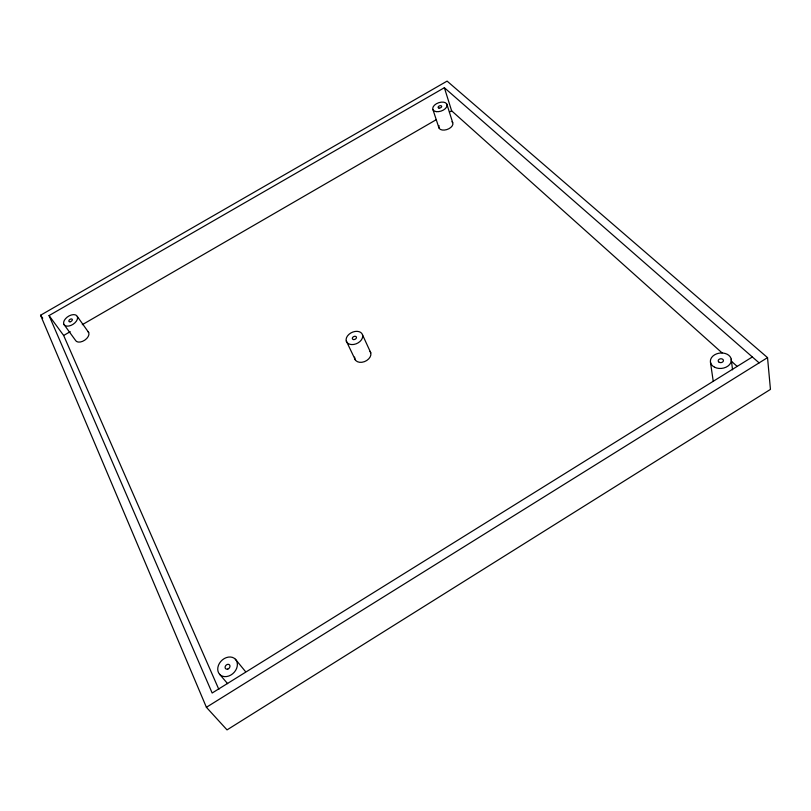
<?xml version="1.0" encoding="UTF-8"?>
<svg xmlns="http://www.w3.org/2000/svg" width="811" height="811" viewBox="0 0 811 811"><rect width="100%" height="100%" fill="white"/><g stroke="black" fill="none" stroke-linecap="round" stroke-linejoin="round"><path stroke-width="1.22" d="M752.355 356.962L212.158 693.02L49.055 315.57L444.367 87.72L759.116 362.872M206.399 707.293L767.53 357.631L447.094 81.11L40.55 315.246L206.399 707.293L227.029 729.89L770.45 389.392L767.53 357.631M218.838 689.391L63.653 335.48L70.233 331.669M82.286 324.684L436.277 119.683M449.436 112.07L451.626 110.803L722.064 352.886M731.492 361.321L737.148 366.39M219.639 674.326L227.617 683.653M235.393 659.231A10.908 8.607 -45 0 1 228.763 676.019A10.908 8.607 -45 0 1 218.504 665.202A10.908 8.607 -45 0 1 235.393 659.231L245.459 671.538M40.55 315.246L42.74 318.206M49.055 315.57L63.653 335.48M63.836 324.268L75.403 340.204A7.694 4.653 -33.3 0 0 84.851 340.103A7.694 4.653 -33.3 0 0 87.943 331.537M77.319 316.472A7.806 4.633 -33.1 0 1 68.915 326.012A7.806 4.633 -33.1 0 1 65.529 318.682A7.806 4.633 -33.1 0 1 77.319 316.472L88.683 332.5M346.267 340.934L355.431 360.125M362.547 334.913A8.708 6.062 -25.1 0 1 351.781 344.574A8.708 6.062 -25.1 0 1 348.912 334.385A8.708 6.062 -25.1 0 1 362.547 334.913L370.769 352.795M432.932 109.576L438.954 127.925M446.871 104.193L452.7 122.643M444.367 87.72L451.626 110.803M710.456 362.233L713.193 380.977M731.218 359.141L732.556 369.806M452.011 121.701A7.37 4.369 -19.6 0 1 446.679 129.628A7.37 4.369 -19.6 0 1 439.015 125.563M370.059 351.376A8.566 6.072 -25.1 0 1 364.392 361.665A8.566 6.072 -25.1 0 1 354.61 357.073M227.83 669.065A2.727 2.149 -45 0 0 229.503 664.878A2.727 2.149 -45 0 0 225.286 666.348A2.727 2.149 -45 0 0 227.83 669.065M70.162 321.774A1.957 1.156 -33.1 0 0 72.27 319.392A1.957 1.156 -33.1 0 0 69.32 319.94A1.957 1.156 -33.1 0 0 70.162 321.774M714.562 367.211A10.502 7.715 -5.9 0 0 731.248 361.169A10.502 7.715 -5.9 0 0 716.731 353.809A10.502 7.715 -5.9 0 0 714.562 367.211M719.235 362.314A2.626 1.926 -5.9 0 0 723.412 360.814A2.626 1.926 -5.9 0 0 719.793 358.959A2.626 1.926 -5.9 0 0 719.235 362.314M436.247 111.624A7.471 4.349 -19.8 0 0 447.094 105.318A7.471 4.349 -19.8 0 0 436.389 103.757A7.471 4.349 -19.8 0 0 436.247 111.624M438.974 108.066A1.865 1.085 -19.8 0 0 441.691 106.494A1.865 1.085 -19.8 0 0 439.025 106.099A1.865 1.085 -19.8 0 0 438.974 108.066M353.738 339.586A2.18 1.521 -25.1 0 0 356.435 337.173A2.18 1.521 -25.1 0 0 353.028 337.031A2.18 1.521 -25.1 0 0 353.738 339.586"/></g></svg>
